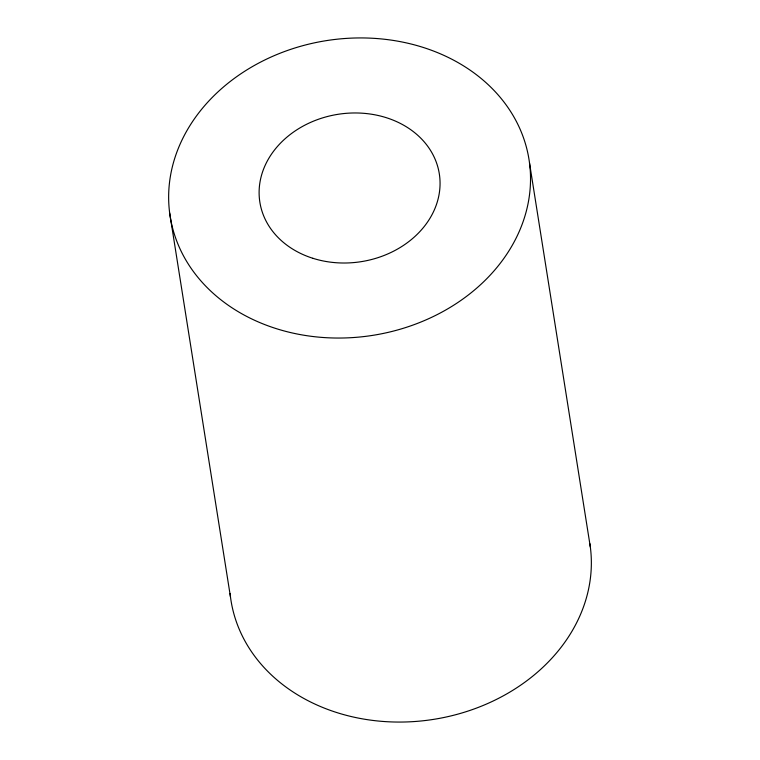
<?xml version="1.0" encoding="UTF-8"?>
<svg xmlns="http://www.w3.org/2000/svg" width="760" height="760" viewBox="0 0 760 760"><rect width="100%" height="100%" fill="white"/><g stroke="black" fill="none" stroke-linecap="round" stroke-linejoin="round"><path stroke-width="1.14" d="M529.52 163.048A181.668 149.178 -9 0 1 276.165 328.605A181.668 149.178 -9 0 1 243.076 72.314A181.668 149.178 -9 0 1 529.52 163.048L590.339 547.067M169.66 212.933L230.48 596.952M589.846 543.6A181.668 149.178 -9 0 1 429.514 719.976A181.668 149.178 -9 0 1 230.081 593.475M312.873 258.295A90.839 74.585 -9 0 0 439.555 175.522A90.839 74.585 -9 0 0 296.334 130.15A90.839 74.585 -9 0 0 312.873 258.295"/></g></svg>
